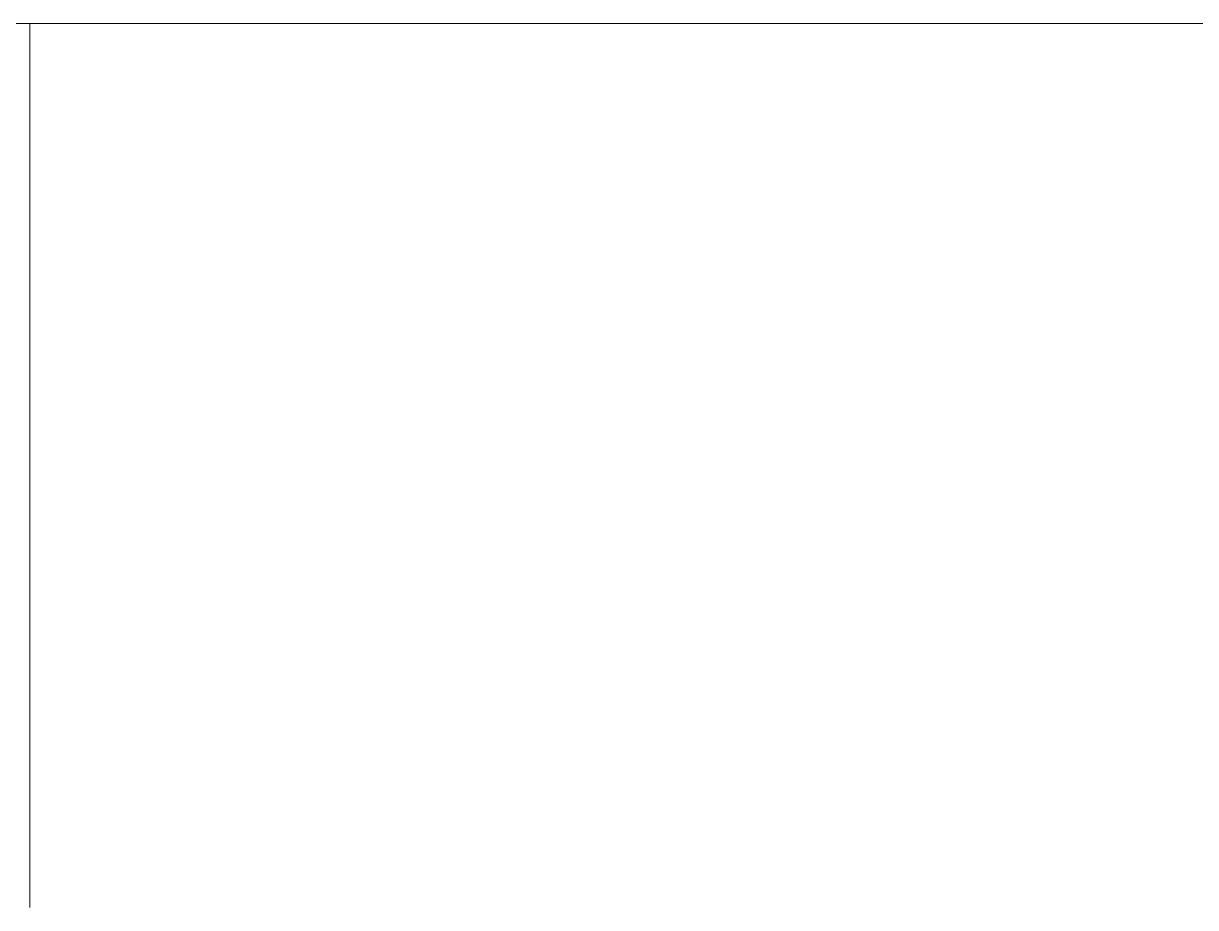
# Model space of a CAD drawing. Header units: inches. Extents: x -827 to 154, y -802 to 207.
# Drawn here: x -494.87 to -484.54, y -210.06 to -202.26 of the extents above; entities that cross this region are included whole.
import ezdxf

# ---------------------------------------------------------------- set-up
doc = ezdxf.new("R2010")
doc.units = ezdxf.units.IN
doc.header["$MEASUREMENT"] = 0
doc.layers.add('Layer0', color=7, linetype='Continuous', lineweight=9)
doc.layers.add('Miter_Saw_Station_skp', color=8, linetype='Continuous', lineweight=9)

# ---------------------------------------------------------------- blocks, each defined once
blk = doc.blocks.new('Miter_Saw_Station_skp_17-402457-Level 1')
at = {"layer": 'Layer0'}
for p in [(0, 36), (0, 36), (7.796, 0), (7.796, 0)]:
    blk.add_line(p, (0, 0), dxfattribs=at)
blk = doc.blocks.new('Miter_Saw_Station_skp_16-402456-Level 1')
at = {"layer": 'Layer0'}
blk.add_line((0, 24), (0, 16.047), dxfattribs=at)
blk.add_line((0, 24), (0, 16.047), dxfattribs=at)
blk = doc.blocks.new('Miter_Saw_Station_skp_1-402441-Level 1')
for name, p in [('Miter_Saw_Station_skp_17-402457-Level 1', (5.976, 71.995)), ('Miter_Saw_Station_skp_16-402456-Level 1', (5.976, 47.995))]:
    blk.add_blockref(name, p)
blk = doc.blocks.new('Miter_Saw_Station_skp-402418-Level 1')
blk.add_blockref('Miter_Saw_Station_skp_1-402441-Level 1', (0, 0))

msp = doc.modelspace()

# ---------------------------------------------------------------- block references
at = {"layer": 'Miter_Saw_Station_skp', "color": 7, "rotation": 269.9999999999997}
msp.add_blockref('Miter_Saw_Station_skp-402418-Level 1', (-566.811294, -196.282674), dxfattribs=at)

doc.saveas('drawing.dxf')
